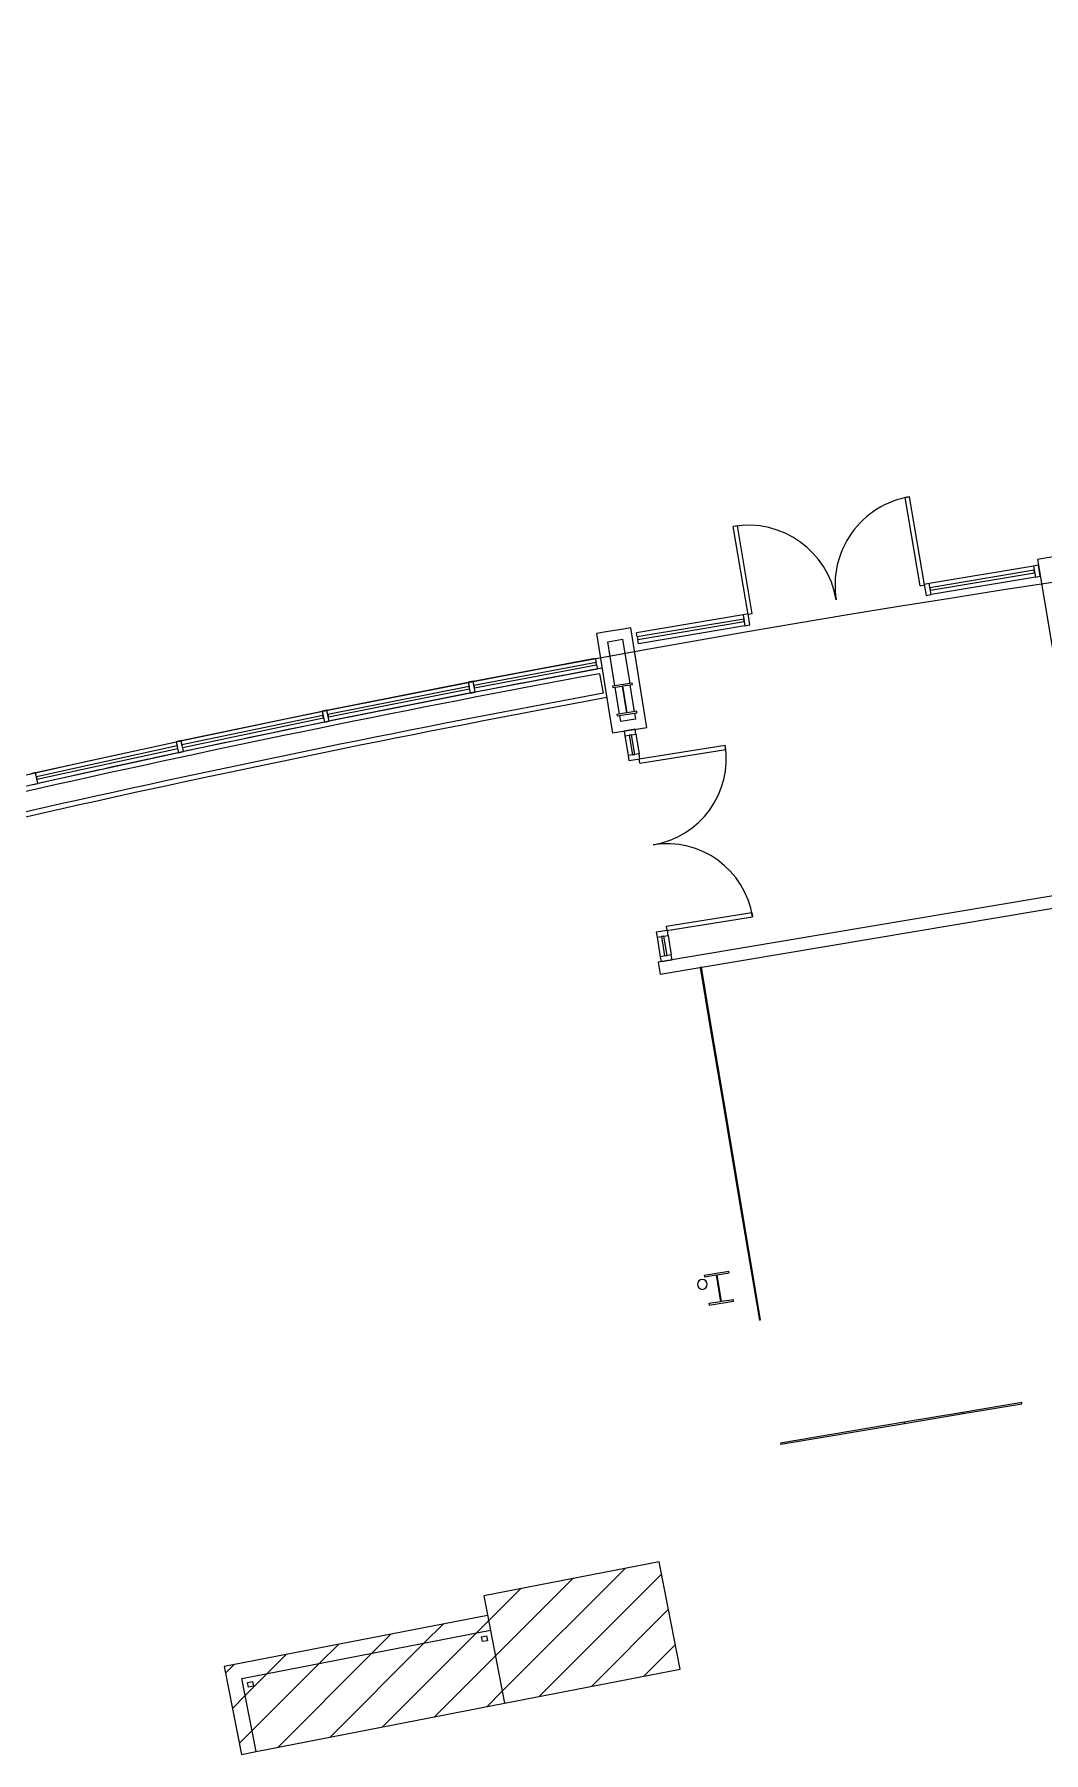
# Model space of a CAD drawing. Header units: millimetres. Extents: x -15988 to 119026, y 0 to 105082.
# Drawn here: x 16087 to 26410, y 34971 to 52541 of the extents above; entities that cross this region are included whole.
import ezdxf

# ---------------------------------------------------------------- set-up
doc = ezdxf.new("R2010")
doc.units = ezdxf.units.MM
doc.header["$LTSCALE"] = 25
doc.header["$MEASUREMENT"] = 0
doc.layers.add('PLANON_CONSTRUCTION', color=8, linetype='CONTINUOUS', lineweight=18)
doc.layers.add('PLANON_FLOOR_POLYLINE', color=5, linetype='CONTINUOUS')

msp = doc.modelspace()

# ---------------------------------------------------------------- linework, layer by layer
at = {"layer": 'PLANON_CONSTRUCTION', "lineweight": 25}
for p, q in [((24995, 47805), (25039, 47813)), ((25146, 46903), (24995, 47805)), ((25190, 46911), (25039, 47813)), ((23279, 47517), (23235, 47510)), ((23387, 46608), (23235, 47510)), ((23430, 46615), (23279, 47517)), ((26647, 47222), (26346, 47172)), ((26346, 47172), (26932, 43678)), ((26313, 47061), (25247, 46882)), ((25251, 46857), (26317, 47036)), ((26317, 47036), (26313, 47061)), ((25146, 46903), (25190, 46911)), ((25247, 46882), (25251, 46857)), ((23343, 46562), (22254, 46379)), ((23347, 46537), (23343, 46562)), ((23430, 46615), (23387, 46608)), ((21937, 46431), (21837, 46415)), ((21837, 46415), (21984, 45498)), ((22088, 46455), (21937, 46431)), ((22188, 46471), (22088, 46455)), ((22335, 45554), (22188, 46471)), ((22258, 46354), (23347, 46537)), ((21953, 46330), (22104, 46355)), ((22025, 45880), (21953, 46330)), ((22104, 46355), (22176, 45904)), ((22254, 46379), (22258, 46354)), ((21832, 46119), (20583, 45883)), ((20588, 45858), (21837, 46094)), ((21837, 46094), (21832, 46119)), ((20533, 45874), (19089, 45587)), ((20538, 45849), (20533, 45874)), ((20583, 45883), (20588, 45858)), ((22202, 45908), (22000, 45876)), ((22000, 45876), (22002, 45862)), ((22002, 45862), (22099, 45877)), ((22072, 45591), (22028, 45866)), ((22099, 45877), (22143, 45603)), ((22107, 45879), (22204, 45894)), ((22151, 45604), (22107, 45879)), ((22178, 45890), (22222, 45615)), ((22204, 45894), (22202, 45908)), ((19094, 45562), (20538, 45849)), ((19039, 45577), (17597, 45275)), ((17602, 45250), (19044, 45552)), ((19044, 45552), (19039, 45577)), ((19089, 45587), (19094, 45562)), ((22143, 45603), (22046, 45587)), ((22046, 45587), (22048, 45573)), ((22048, 45573), (22250, 45605)), ((22084, 45514), (22074, 45577)), ((22235, 45538), (22084, 45514)), ((22248, 45619), (22151, 45604)), ((22225, 45601), (22235, 45538)), ((22250, 45605), (22248, 45619)), ((22351, 45454), (22335, 45554)), ((21984, 45498), (22000, 45398)), ((22000, 45398), (22351, 45454)), ((22196, 45378), (22171, 45374)), ((22171, 45374), (22203, 45173)), ((22228, 45177), (22196, 45378)), ((17547, 45265), (16109, 44949)), ((16114, 44924), (17553, 45240)), ((17553, 45240), (17547, 45265)), ((17597, 45275), (17602, 45250)), ((22203, 45173), (22228, 45177)), ((22274, 45133), (23152, 45274)), ((22281, 45089), (23159, 45230)), ((23159, 45230), (23152, 45274)), ((22281, 45089), (22274, 45133)), ((16109, 44949), (16114, 44924)), ((26927, 43803), (22466, 43054)), ((22487, 42932), (26948, 43681)), ((22548, 43421), (23426, 43562)), ((22548, 43421), (22555, 43377)), ((22555, 43377), (23433, 43518)), ((23426, 43562), (23433, 43518)), ((22525, 43321), (22500, 43317)), ((22500, 43317), (22533, 43117)), ((22558, 43121), (22525, 43321)), ((22466, 43054), (22487, 42932)), ((22601, 43128), (22489, 43110)), ((22489, 43110), (22497, 43059)), ((22497, 43059), (22610, 43077)), ((22533, 43117), (22558, 43121)), ((22610, 43077), (22601, 43128)), ((23190, 39892), (22939, 39851)), ((23192, 39877), (23190, 39892)), ((22939, 39851), (22941, 39837)), ((22941, 39837), (23062, 39856)), ((23062, 39856), (23106, 39582)), ((23071, 39858), (23192, 39877)), ((23115, 39583), (23071, 39858)), ((23106, 39582), (22985, 39562)), ((22985, 39562), (22988, 39548)), ((22988, 39548), (23238, 39588)), ((23236, 39602), (23115, 39583)), ((23238, 39588), (23236, 39602))]:
    msp.add_line(p, q, dxfattribs=at)
at = {"layer": 'PLANON_CONSTRUCTION'}
for p, q in [((26306, 47104), (25239, 46925)), ((26325, 46992), (25258, 46813)), ((23335, 46606), (22247, 46423)), ((22254, 46379), (22247, 46423)), ((23354, 46493), (22266, 46310)), ((22266, 46310), (22258, 46354)), ((20575, 45927), (21824, 46163)), ((21845, 46050), (20596, 45815)), ((21824, 46163), (21832, 46119)), ((21837, 46094), (21845, 46050)), ((19080, 45630), (20524, 45917)), ((20524, 45917), (20533, 45874)), ((20583, 45883), (20575, 45927)), ((21868, 46003), (21905, 45803)), ((20547, 45805), (19102, 45518)), ((17588, 45319), (19030, 45620)), ((19053, 45508), (17611, 45207)), ((19030, 45620), (19039, 45577)), ((19089, 45587), (19080, 45630)), ((22127, 45367), (22159, 45166)), ((22240, 45385), (22272, 45184)), ((16099, 44992), (17538, 45308)), ((17562, 45196), (16124, 44880)), ((17538, 45308), (17547, 45265)), ((17597, 45275), (17588, 45319)), ((16109, 44949), (16099, 44992)), ((22457, 43310), (22489, 43110)), ((22569, 43328), (22601, 43128)), ((22909, 43003), (22896, 43001)), ((22896, 43001), (22997, 42400)), ((23010, 42402), (22909, 43003)), ((23010, 42402), (22997, 42400)), ((22997, 42400), (23010, 42402)), ((22997, 42400), (23098, 41799)), ((23111, 41801), (23010, 42402)), ((23111, 41801), (23098, 41799)), ((23098, 41799), (23111, 41801)), ((23098, 41799), (23149, 41498)), ((23161, 41500), (23111, 41801)), ((23161, 41500), (23149, 41498)), ((23149, 41498), (23161, 41500)), ((23149, 41498), (23300, 40596)), ((23312, 40598), (23161, 41500)), ((23312, 40598), (23300, 40596)), ((23300, 40596), (23312, 40598)), ((23300, 40596), (23502, 39393)), ((23514, 39395), (23312, 40598)), ((23502, 39393), (23514, 39395)), ((26185, 38551), (25584, 38450)), ((25586, 38438), (26187, 38539)), ((26187, 38539), (26185, 38551)), ((24983, 38349), (23719, 38137)), ((23721, 38125), (24985, 38337)), ((25584, 38450), (24983, 38349)), ((24983, 38349), (24985, 38337)), ((24985, 38337), (24983, 38349)), ((24985, 38337), (25586, 38438)), ((25584, 38450), (25586, 38438)), ((25586, 38438), (25584, 38450)), ((23719, 38137), (23721, 38125))]:
    msp.add_line(p, q, dxfattribs=at)
at = {"layer": 'PLANON_CONSTRUCTION', "lineweight": 25, "extrusion": (0, 0, -1)}
for p, q in [((26356, 47113), (26306, 47104)), ((26306, 47104), (26325, 46992)), ((26375, 47000), (26356, 47113)), ((25239, 46925), (25189, 46917)), ((25189, 46917), (25208, 46804)), ((25258, 46813), (25239, 46925)), ((26325, 46992), (26375, 47000)), ((25208, 46804), (25258, 46813)), ((23386, 46614), (23335, 46606)), ((23335, 46606), (23354, 46493)), ((23404, 46502), (23386, 46614)), ((23354, 46493), (23404, 46502)), ((20575, 45927), (20525, 45917)), ((20525, 45917), (20546, 45805)), ((20596, 45815), (20575, 45927)), ((20546, 45805), (20596, 45815)), ((19080, 45630), (19030, 45620)), ((19030, 45620), (19053, 45508)), ((19053, 45508), (19103, 45518)), ((19103, 45518), (19080, 45630)), ((22232, 45435), (22119, 45417)), ((22119, 45417), (22127, 45367)), ((22127, 45367), (22240, 45385)), ((22240, 45385), (22232, 45435)), ((17588, 45319), (17538, 45308)), ((17538, 45308), (17562, 45196)), ((17562, 45196), (17612, 45207)), ((17612, 45207), (17588, 45319)), ((22272, 45184), (22159, 45166)), ((22159, 45166), (22167, 45116)), ((22280, 45134), (22272, 45184)), ((16099, 44992), (16050, 44981)), ((16124, 44881), (16099, 44992)), ((22167, 45116), (22280, 45134)), ((16075, 44869), (16124, 44881)), ((22561, 43378), (22448, 43360)), ((22448, 43360), (22457, 43310)), ((22457, 43310), (22569, 43328)), ((22569, 43328), (22561, 43378))]:
    msp.add_line(p, q, dxfattribs=at)
at = {"layer": 'PLANON_CONSTRUCTION', "lineweight": 9}
for p, q in [((22479, 36923), (20684, 36574)), ((22692, 35826), (22479, 36923)), ((20803, 35960), (21594, 36751)), ((20873, 35599), (22129, 36855)), ((21251, 35545), (22503, 36798)), ((20684, 36574), (20897, 35477)), ((20733, 36320), (21059, 36647)), ((20722, 36374), (18029, 35851)), ((21786, 35649), (22573, 36437)), ((18208, 35730), (20751, 36225)), ((19646, 35233), (20609, 36197)), ((20074, 36093), (20267, 36286)), ((20609, 36197), (20733, 36320)), ((19004, 35885), (19197, 36078)), ((19111, 35129), (20074, 36093)), ((19539, 35989), (19732, 36182)), ((20661, 36155), (20711, 36165)), ((20671, 36106), (20661, 36155)), ((20721, 36115), (20671, 36106)), ((20711, 36165), (20721, 36115)), ((22321, 35753), (22643, 36076)), ((18029, 35851), (18204, 34953)), ((18042, 35785), (18127, 35870)), ((18313, 35193), (19004, 35885)), ((18469, 35781), (18662, 35974)), ((18576, 35025), (19539, 35989)), ((20181, 35337), (20803, 35960)), ((18354, 34982), (18208, 35730)), ((18242, 35554), (18469, 35781)), ((18268, 35690), (18318, 35700)), ((18277, 35640), (18268, 35690)), ((18318, 35700), (18327, 35650)), ((20897, 35477), (22692, 35826)), ((18112, 35424), (18242, 35554)), ((18327, 35650), (18277, 35640)), ((20716, 35441), (20873, 35599)), ((18354, 34982), (20897, 35477)), ((18183, 35063), (18313, 35193)), ((18204, 34953), (18354, 34982))]:
    msp.add_line(p, q, dxfattribs=at)
at = {"layer": 'PLANON_CONSTRUCTION'}
for centre, radius, start, end in [((25190, 46911), 914, 99.5281, 189.5281), ((23387, 46608), 914, 9.5281, 99.5281), ((49733, -104641), 153251, 100.46633, 101.93084), ((49733, -104641), 153200, 100.47951, 104.8569), ((49733, -104641), 152946, 100.46906, 104.86697), ((49733, -104641), 152997, 100.47953, 104.85687), ((49733, -104641), 153251, 101.93279, 102.41693), ((22274, 45133), 889, 279.0934, 9.0934), ((49733, -104641), 153251, 102.42735, 104.66717), ((22555, 43377), 889, 9.0934, 99.0934), ((22919, 39759), 50.8, 90, 180), ((22919, 39759), 50.8, 180, 0), ((22919, 39759), 50.8, 0, 90)]:
    msp.add_arc(centre, radius, start, end, dxfattribs=at)
at = {"layer": 'PLANON_FLOOR_POLYLINE', "ltscale": 0.25}
msp.add_lwpolyline([(0, 0), (-15988, 33911, -0.112855), (49811, 48639), (49811, 48236), (72290, 48236), (72290, 105082), (111406, 105082), (111406, 58346), (96166, 58346), (96166, 42598), (119026, 42598), (119026, 3482), (49430, 3482), (49430, 11455, 0.075233), (20245, 7418, 0.047303)], format="xyb", close=True, dxfattribs=at)

doc.saveas('drawing.dxf')
